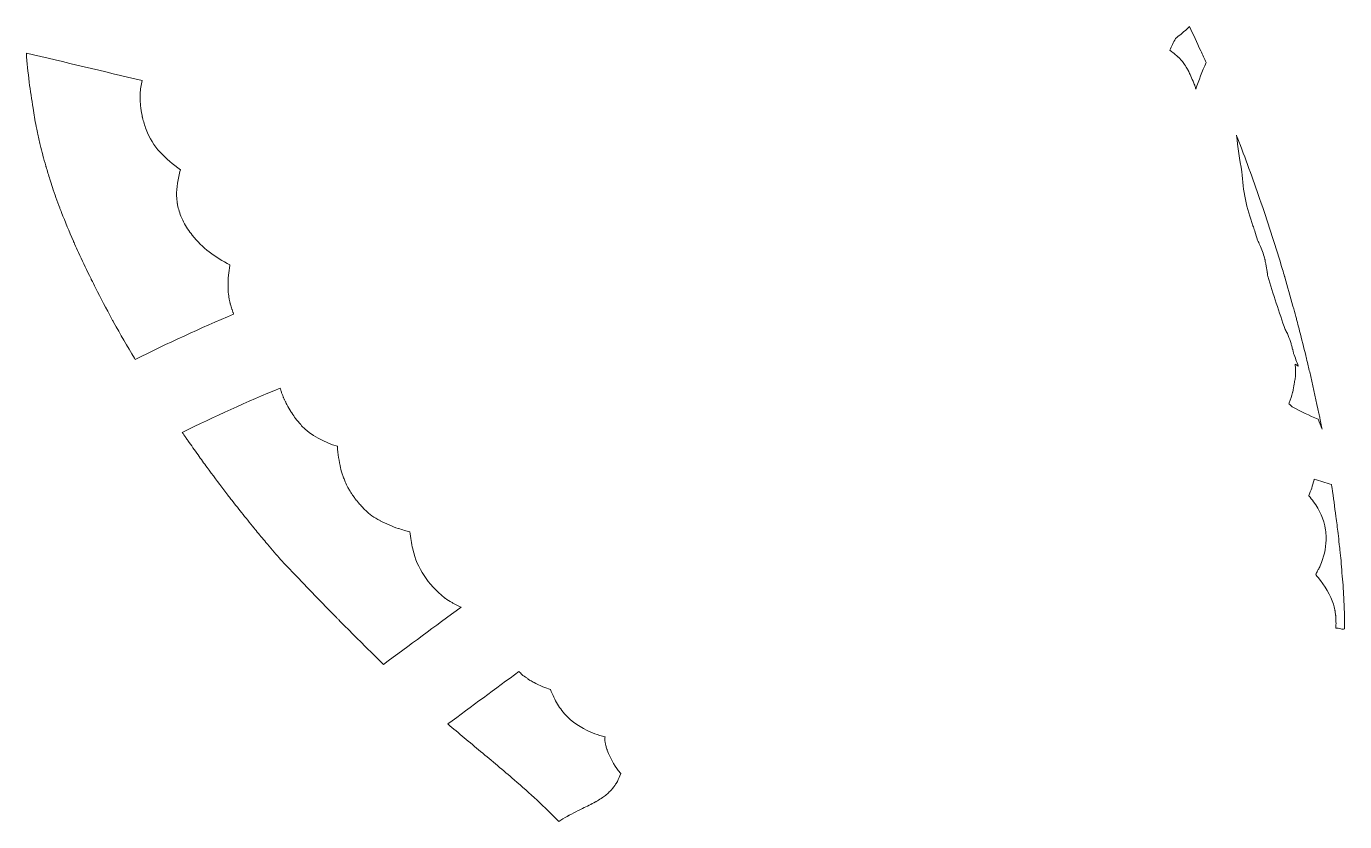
# Model space of a CAD drawing. Header units: millimetres. Extents: x -416 to 1516, y -417 to 43.
# Drawn here: x 776.89 to 812.88, y -128.21 to -106.48 of the extents above; entities that cross this region are included whole.
import ezdxf

# ---------------------------------------------------------------- set-up
doc = ezdxf.new("R2010")
doc.units = ezdxf.units.MM
doc.header["$MEASUREMENT"] = 0
doc.layers.add('Layer 2', color=7, linetype='Continuous')

msp = doc.modelspace()

# ---------------------------------------------------------------- linework, layer by layer
at = {"layer": 'Layer 2', "lineweight": 0}
for points, knots in [([(808.791, -108.089), (808.778, -108.053), (808.759, -108.02), (808.745, -107.984), (808.72, -107.92), (808.691, -107.858), (808.662, -107.796), (808.646, -107.759), (808.632, -107.721), (808.613, -107.686), (808.611, -107.682), (808.609, -107.68), (808.607, -107.676), (808.597, -107.66), (808.587, -107.646), (808.577, -107.629), (808.55, -107.583), (808.522, -107.538), (808.494, -107.5), (808.489, -107.493), (808.485, -107.485), (808.481, -107.479), (808.481, -107.479), (808.481, -107.479), (808.481, -107.479), (808.481, -107.479), (808.481, -107.479), (808.481, -107.479), (808.438, -107.424), (808.393, -107.376), (808.347, -107.33), (808.346, -107.33), (808.345, -107.329), (808.345, -107.329), (808.345, -107.328), (808.345, -107.328), (808.345, -107.328), (808.345, -107.328), (808.345, -107.328), (808.345, -107.328), (808.341, -107.325), (808.337, -107.322), (808.334, -107.318), (808.324, -107.309), (808.314, -107.3), (808.304, -107.292), (808.299, -107.287), (808.293, -107.282), (808.286, -107.277), (808.284, -107.275), (808.281, -107.272), (808.279, -107.27), (808.275, -107.268), (808.272, -107.265), (808.269, -107.262), (808.252, -107.248), (808.235, -107.234), (808.218, -107.22), (808.217, -107.22), (808.217, -107.22), (808.217, -107.219), (808.208, -107.212), (808.199, -107.204), (808.189, -107.196), (808.188, -107.195), (808.186, -107.194), (808.185, -107.193), (808.185, -107.193), (808.185, -107.193), (808.185, -107.193), (808.184, -107.192), (808.184, -107.192), (808.183, -107.192), (808.182, -107.191), (808.181, -107.19), (808.18, -107.189), (808.18, -107.189), (808.18, -107.189), (808.18, -107.189), (808.169, -107.181), (808.158, -107.172), (808.148, -107.164), (808.135, -107.155), (808.121, -107.146), (808.109, -107.137), (808.157, -107.029), (808.211, -106.925), (808.264, -106.82), (808.367, -106.734), (808.474, -106.653), (808.573, -106.563), (808.601, -106.538), (808.621, -106.51), (808.645, -106.484), (808.75, -106.705), (808.853, -106.927), (808.955, -107.151), (809.004, -107.259), (809.055, -107.365), (809.103, -107.474), (808.994, -107.709), (808.902, -107.953), (808.821, -108.202), (808.812, -108.17), (808.805, -108.139), (808.796, -108.108), (808.794, -108.102), (808.793, -108.095), (808.791, -108.089), (808.791, -108.089), (808.791, -108.089), (808.791, -108.089), (808.791, -108.089), (808.791, -108.089), (808.791, -108.089)], [0, 0, 0, 0, 1, 1, 1, 2, 2, 2, 3, 3, 3, 4, 4, 4, 5, 5, 5, 6, 6, 6, 7, 7, 7, 8, 8, 8, 9, 9, 9, 10, 10, 10, 11, 11, 11, 12, 12, 12, 13, 13, 13, 14, 14, 14, 15, 15, 15, 16, 16, 16, 17, 17, 17, 18, 18, 18, 19, 19, 19, 20, 20, 20, 21, 21, 21, 22, 22, 22, 23, 23, 23, 24, 24, 24, 25, 25, 25, 26, 26, 26, 27, 27, 27, 28, 28, 28, 29, 29, 29, 30, 30, 30, 31, 31, 31, 32, 32, 32, 33, 33, 33, 34, 34, 34, 35, 35, 35, 36, 36, 36, 37, 37, 37, 38, 38, 38, 38]), ([(779.861, -115.584), (779.854, -115.572), (779.847, -115.561), (779.84, -115.549), (779.644, -115.222), (779.454, -114.893), (779.273, -114.565), (779.264, -114.549), (779.255, -114.532), (779.246, -114.515), (779.24, -114.504), (779.234, -114.492), (779.227, -114.48), (779.07, -114.194), (778.921, -113.909), (778.776, -113.625), (778.738, -113.549), (778.701, -113.473), (778.663, -113.398), (778.658, -113.387), (778.653, -113.376), (778.647, -113.366), (778.634, -113.339), (778.622, -113.312), (778.61, -113.285), (778.508, -113.077), (778.409, -112.87), (778.315, -112.663), (778.279, -112.585), (778.243, -112.506), (778.208, -112.428), (778.203, -112.417), (778.198, -112.407), (778.194, -112.397), (778.192, -112.392), (778.19, -112.387), (778.187, -112.382), (778.183, -112.371), (778.178, -112.36), (778.173, -112.348), (778.059, -112.087), (777.951, -111.828), (777.851, -111.571), (777.849, -111.567), (777.847, -111.562), (777.845, -111.558), (777.835, -111.532), (777.823, -111.505), (777.813, -111.479), (777.813, -111.479), (777.813, -111.478), (777.813, -111.478), (777.813, -111.477), (777.812, -111.477), (777.812, -111.476), (777.808, -111.465), (777.805, -111.455), (777.801, -111.444), (777.73, -111.257), (777.664, -111.07), (777.601, -110.882), (777.577, -110.809), (777.554, -110.735), (777.531, -110.661), (777.496, -110.548), (777.461, -110.435), (777.429, -110.322), (777.426, -110.313), (777.423, -110.303), (777.42, -110.294), (777.393, -110.199), (777.367, -110.103), (777.342, -110.008), (777.341, -110.005), (777.34, -110.001), (777.339, -109.997), (777.315, -109.906), (777.292, -109.814), (777.27, -109.722), (777.243, -109.612), (777.216, -109.501), (777.192, -109.39), (777.192, -109.387), (777.191, -109.384), (777.19, -109.381), (777.19, -109.381), (777.19, -109.38), (777.19, -109.379), (777.184, -109.351), (777.179, -109.323), (777.173, -109.296), (777.168, -109.271), (777.163, -109.246), (777.158, -109.221), (777.124, -109.053), (777.101, -108.885), (777.073, -108.717), (777.033, -108.481), (776.998, -108.245), (776.968, -108.009), (776.937, -107.744), (776.907, -107.479), (776.89, -107.216), (776.89, -107.216), (776.89, -107.215), (776.89, -107.215), (776.89, -107.215), (776.89, -107.215), (776.89, -107.215), (776.89, -107.215), (776.89, -107.214), (776.89, -107.214), (776.89, -107.214), (776.89, -107.213), (776.89, -107.213), (777.943, -107.464), (778.996, -107.714), (780.049, -107.965), (780.023, -108.086), (780.003, -108.207), (779.997, -108.329), (779.997, -108.329), (779.997, -108.329), (779.997, -108.329), (779.997, -108.341), (779.998, -108.353), (779.998, -108.365), (779.998, -108.367), (779.998, -108.369), (779.998, -108.37), (779.999, -108.388), (779.999, -108.405), (779.999, -108.423), (779.999, -108.433), (779.999, -108.444), (779.999, -108.454), (779.999, -108.501), (779.998, -108.547), (780.002, -108.595), (780.002, -108.601), (780.004, -108.607), (780.004, -108.613), (780.005, -108.614), (780.005, -108.615), (780.005, -108.616), (780.006, -108.627), (780.008, -108.638), (780.01, -108.649), (780.01, -108.649), (780.01, -108.65), (780.01, -108.65), (780.018, -108.736), (780.03, -108.822), (780.048, -108.909), (780.049, -108.914), (780.05, -108.919), (780.052, -108.925), (780.053, -108.933), (780.054, -108.942), (780.056, -108.951), (780.056, -108.951), (780.056, -108.951), (780.056, -108.952), (780.058, -108.959), (780.061, -108.966), (780.062, -108.973), (780.062, -108.973), (780.063, -108.975), (780.063, -108.975), (780.089, -109.082), (780.119, -109.19), (780.16, -109.3), (780.34, -109.779), (780.689, -110.11), (781.097, -110.4), (781.063, -110.53), (781.035, -110.652), (781.016, -110.769), (781.016, -110.769), (781.016, -110.77), (781.016, -110.77), (780.998, -110.887), (780.988, -111.001), (780.991, -111.115), (780.991, -111.115), (780.991, -111.115), (780.991, -111.115), (780.991, -111.117), (780.992, -111.119), (780.992, -111.12), (780.994, -111.184), (781.001, -111.248), (781.011, -111.313), (781.011, -111.313), (781.011, -111.313), (781.011, -111.313), (781.011, -111.315), (781.012, -111.317), (781.012, -111.319), (781.012, -111.32), (781.013, -111.32), (781.013, -111.321), (781.031, -111.432), (781.063, -111.546), (781.111, -111.665), (781.112, -111.665), (781.112, -111.665), (781.112, -111.666), (781.132, -111.717), (781.155, -111.769), (781.183, -111.822), (781.183, -111.823), (781.184, -111.825), (781.184, -111.826), (781.25, -111.954), (781.329, -112.075), (781.419, -112.189), (781.687, -112.529), (782.052, -112.8), (782.449, -112.995), (782.448, -113.002), (782.448, -113.009), (782.446, -113.016), (782.43, -113.108), (782.418, -113.196), (782.411, -113.282), (782.409, -113.299), (782.405, -113.318), (782.404, -113.336), (782.402, -113.362), (782.4, -113.389), (782.398, -113.414), (782.397, -113.446), (782.399, -113.475), (782.399, -113.506), (782.399, -113.507), (782.399, -113.507), (782.399, -113.508), (782.398, -113.557), (782.397, -113.605), (782.399, -113.653), (782.399, -113.657), (782.399, -113.662), (782.399, -113.667), (782.4, -113.689), (782.397, -113.713), (782.399, -113.735), (782.402, -113.768), (782.41, -113.799), (782.415, -113.832), (782.415, -113.832), (782.415, -113.833), (782.415, -113.833), (782.415, -113.834), (782.415, -113.835), (782.415, -113.836), (782.419, -113.865), (782.424, -113.894), (782.429, -113.923), (782.43, -113.927), (782.431, -113.931), (782.431, -113.935), (782.436, -113.961), (782.437, -113.987), (782.443, -114.012), (782.443, -114.014), (782.444, -114.016), (782.444, -114.018), (782.448, -114.034), (782.455, -114.049), (782.459, -114.065), (782.46, -114.068), (782.46, -114.07), (782.461, -114.072), (782.473, -114.118), (782.488, -114.164), (782.503, -114.209), (782.503, -114.21), (782.504, -114.212), (782.504, -114.213), (782.505, -114.215), (782.505, -114.216), (782.505, -114.218), (782.513, -114.241), (782.518, -114.264), (782.527, -114.287), (782.53, -114.296), (782.535, -114.304), (782.539, -114.313), (782.542, -114.323), (782.545, -114.332), (782.548, -114.342), (782.549, -114.343), (782.549, -114.344), (782.55, -114.345), (781.641, -114.729), (780.745, -115.142), (779.861, -115.584)], [0, 0, 0, 0, 1, 1, 1, 2, 2, 2, 3, 3, 3, 4, 4, 4, 5, 5, 5, 6, 6, 6, 7, 7, 7, 8, 8, 8, 9, 9, 9, 10, 10, 10, 11, 11, 11, 12, 12, 12, 13, 13, 13, 14, 14, 14, 15, 15, 15, 16, 16, 16, 17, 17, 17, 18, 18, 18, 19, 19, 19, 20, 20, 20, 21, 21, 21, 22, 22, 22, 23, 23, 23, 24, 24, 24, 25, 25, 25, 26, 26, 26, 27, 27, 27, 28, 28, 28, 29, 29, 29, 30, 30, 30, 31, 31, 31, 32, 32, 32, 33, 33, 33, 34, 34, 34, 35, 35, 35, 36, 36, 36, 37, 37, 37, 38, 38, 38, 39, 39, 39, 40, 40, 40, 41, 41, 41, 42, 42, 42, 43, 43, 43, 44, 44, 44, 45, 45, 45, 46, 46, 46, 47, 47, 47, 48, 48, 48, 49, 49, 49, 50, 50, 50, 51, 51, 51, 52, 52, 52, 53, 53, 53, 54, 54, 54, 55, 55, 55, 56, 56, 56, 57, 57, 57, 58, 58, 58, 59, 59, 59, 60, 60, 60, 61, 61, 61, 62, 62, 62, 63, 63, 63, 64, 64, 64, 65, 65, 65, 66, 66, 66, 67, 67, 67, 68, 68, 68, 69, 69, 69, 70, 70, 70, 71, 71, 71, 72, 72, 72, 73, 73, 73, 74, 74, 74, 75, 75, 75, 76, 76, 76, 77, 77, 77, 78, 78, 78, 79, 79, 79, 80, 80, 80, 81, 81, 81, 82, 82, 82, 83, 83, 83, 84, 84, 84, 85, 85, 85, 86, 86, 86, 87, 87, 87, 88, 88, 88, 89, 89, 89, 90, 90, 90, 91, 91, 91, 92, 92, 92, 93, 93, 93, 94, 94, 94, 95, 95, 95, 96, 96, 96, 97, 97, 97, 98, 98, 98, 99, 99, 99, 99]), ([(810.572, -111.211), (810.585, -111.246), (810.597, -111.281), (810.609, -111.316), (810.814, -111.917), (811.007, -112.521), (811.188, -113.128), (811.207, -113.191), (811.226, -113.253), (811.245, -113.316), (811.247, -113.322), (811.248, -113.328), (811.25, -113.334), (811.328, -113.598), (811.402, -113.863), (811.474, -114.128), (811.5, -114.223), (811.526, -114.317), (811.551, -114.411), (811.561, -114.447), (811.571, -114.483), (811.581, -114.52), (811.585, -114.537), (811.589, -114.554), (811.594, -114.571), (811.615, -114.65), (811.635, -114.73), (811.656, -114.809), (811.713, -115.032), (811.769, -115.254), (811.823, -115.477), (811.825, -115.487), (811.828, -115.497), (811.83, -115.508), (811.847, -115.577), (811.864, -115.646), (811.881, -115.716), (811.907, -115.825), (811.933, -115.935), (811.959, -116.045), (812.037, -116.385), (812.111, -116.724), (812.181, -117.063), (812.184, -117.074), (812.186, -117.086), (812.189, -117.097), (812.198, -117.139), (812.207, -117.18), (812.216, -117.222), (812.216, -117.225), (812.217, -117.228), (812.218, -117.231), (812.229, -117.288), (812.241, -117.35), (812.253, -117.412), (812.259, -117.439), (812.264, -117.464), (812.269, -117.491), (812.234, -117.4), (812.199, -117.308), (812.164, -117.216), (811.92, -117.116), (811.685, -117), (811.455, -116.876), (811.44, -116.862), (811.425, -116.849), (811.41, -116.835), (811.395, -116.821), (811.38, -116.808), (811.365, -116.794), (811.368, -116.784), (811.37, -116.775), (811.373, -116.766), (811.409, -116.671), (811.438, -116.577), (811.463, -116.484), (811.463, -116.484), (811.463, -116.484), (811.464, -116.483), (811.464, -116.481), (811.465, -116.479), (811.466, -116.477), (811.466, -116.476), (811.466, -116.475), (811.466, -116.474), (811.466, -116.474), (811.466, -116.474), (811.467, -116.474), (811.467, -116.471), (811.468, -116.469), (811.468, -116.467), (811.469, -116.463), (811.469, -116.46), (811.47, -116.456), (811.47, -116.456), (811.47, -116.456), (811.47, -116.456), (811.47, -116.455), (811.47, -116.455), (811.47, -116.454), (811.474, -116.44), (811.477, -116.426), (811.48, -116.412), (811.497, -116.341), (811.506, -116.271), (811.517, -116.201), (811.517, -116.196), (811.519, -116.191), (811.519, -116.186), (811.522, -116.163), (811.53, -116.14), (811.532, -116.117), (811.532, -116.112), (811.534, -116.108), (811.534, -116.103), (811.534, -116.103), (811.535, -116.103), (811.535, -116.103), (811.535, -116.103), (811.535, -116.103), (811.535, -116.103), (811.535, -116.1), (811.535, -116.098), (811.535, -116.096), (811.54, -116.041), (811.541, -115.986), (811.542, -115.931), (811.542, -115.922), (811.543, -115.914), (811.543, -115.905), (811.543, -115.899), (811.544, -115.894), (811.544, -115.888), (811.544, -115.87), (811.546, -115.852), (811.546, -115.835), (811.546, -115.835), (811.546, -115.835), (811.546, -115.835), (811.546, -115.834), (811.546, -115.834), (811.546, -115.834), (811.546, -115.834), (811.546, -115.834), (811.546, -115.834), (811.546, -115.83), (811.545, -115.827), (811.545, -115.823), (811.544, -115.818), (811.543, -115.814), (811.543, -115.809), (811.543, -115.808), (811.543, -115.807), (811.543, -115.807), (811.543, -115.803), (811.542, -115.8), (811.542, -115.796), (811.542, -115.796), (811.541, -115.789), (811.541, -115.789), (811.539, -115.763), (811.537, -115.737), (811.535, -115.711), (811.563, -115.729), (811.59, -115.749), (811.618, -115.766), (811.618, -115.766), (811.618, -115.766), (811.618, -115.766), (811.618, -115.766), (811.618, -115.766), (811.618, -115.766), (811.618, -115.766), (811.618, -115.766), (811.618, -115.766), (811.576, -115.65), (811.535, -115.533), (811.492, -115.416), (811.486, -115.387), (811.477, -115.358), (811.469, -115.329), (811.467, -115.32), (811.464, -115.311), (811.462, -115.301), (811.454, -115.266), (811.446, -115.23), (811.435, -115.195), (811.43, -115.18), (811.427, -115.165), (811.422, -115.151), (811.399, -115.079), (811.371, -115.006), (811.341, -114.932), (811.333, -114.914), (811.329, -114.897), (811.321, -114.878), (811.304, -114.84), (811.281, -114.805), (811.262, -114.769), (811.094, -114.287), (810.935, -113.799), (810.784, -113.307), (810.783, -113.297), (810.78, -113.286), (810.779, -113.276), (810.779, -113.268), (810.78, -113.259), (810.779, -113.251), (810.779, -113.251), (810.779, -113.25), (810.779, -113.249), (810.779, -113.249), (810.779, -113.248), (810.779, -113.248), (810.777, -113.237), (810.775, -113.226), (810.774, -113.215), (810.773, -113.215), (810.773, -113.214), (810.773, -113.214), (810.773, -113.214), (810.773, -113.214), (810.773, -113.214), (810.773, -113.213), (810.773, -113.212), (810.773, -113.21), (810.77, -113.187), (810.765, -113.163), (810.76, -113.14), (810.757, -113.125), (810.755, -113.111), (810.752, -113.096), (810.75, -113.078), (810.746, -113.061), (810.743, -113.043), (810.737, -113.009), (810.731, -112.974), (810.725, -112.94), (810.72, -112.916), (810.718, -112.89), (810.712, -112.866), (810.711, -112.862), (810.711, -112.857), (810.709, -112.852), (810.709, -112.851), (810.709, -112.849), (810.709, -112.848), (810.709, -112.848), (810.709, -112.848), (810.709, -112.848), (810.709, -112.848), (810.709, -112.848), (810.709, -112.848), (810.706, -112.836), (810.7, -112.825), (810.697, -112.814), (810.663, -112.692), (810.624, -112.572), (810.572, -112.457), (810.55, -112.408), (810.525, -112.369), (810.502, -112.326), (810.48, -112.244), (810.456, -112.162), (810.434, -112.08), (810.433, -112.076), (810.431, -112.071), (810.43, -112.067), (810.412, -112.022), (810.398, -111.975), (810.381, -111.93), (810.21, -111.466), (810.104, -110.972), (810.078, -110.455), (810.019, -110.123), (809.97, -109.789), (809.93, -109.456), (809.939, -109.48), (809.948, -109.504), (809.958, -109.529), (810.173, -110.085), (810.378, -110.646), (810.572, -111.211)], [0, 0, 0, 0, 1, 1, 1, 2, 2, 2, 3, 3, 3, 4, 4, 4, 5, 5, 5, 6, 6, 6, 7, 7, 7, 8, 8, 8, 9, 9, 9, 10, 10, 10, 11, 11, 11, 12, 12, 12, 13, 13, 13, 14, 14, 14, 15, 15, 15, 16, 16, 16, 17, 17, 17, 18, 18, 18, 19, 19, 19, 20, 20, 20, 21, 21, 21, 22, 22, 22, 23, 23, 23, 24, 24, 24, 25, 25, 25, 26, 26, 26, 27, 27, 27, 28, 28, 28, 29, 29, 29, 30, 30, 30, 31, 31, 31, 32, 32, 32, 33, 33, 33, 34, 34, 34, 35, 35, 35, 36, 36, 36, 37, 37, 37, 38, 38, 38, 39, 39, 39, 40, 40, 40, 41, 41, 41, 42, 42, 42, 43, 43, 43, 44, 44, 44, 45, 45, 45, 46, 46, 46, 47, 47, 47, 48, 48, 48, 49, 49, 49, 50, 50, 50, 51, 51, 51, 52, 52, 52, 53, 53, 53, 54, 54, 54, 55, 55, 55, 56, 56, 56, 57, 57, 57, 58, 58, 58, 59, 59, 59, 60, 60, 60, 61, 61, 61, 62, 62, 62, 63, 63, 63, 64, 64, 64, 65, 65, 65, 66, 66, 66, 67, 67, 67, 68, 68, 68, 69, 69, 69, 70, 70, 70, 71, 71, 71, 72, 72, 72, 73, 73, 73, 74, 74, 74, 75, 75, 75, 76, 76, 76, 77, 77, 77, 78, 78, 78, 79, 79, 79, 80, 80, 80, 81, 81, 81, 82, 82, 82, 83, 83, 83, 84, 84, 84, 85, 85, 85, 86, 86, 86, 87, 87, 87, 88, 88, 88, 89, 89, 89, 90, 90, 90, 91, 91, 91, 92, 92, 92, 93, 93, 93, 94, 94, 94, 94]), ([(786.639, -123.915), (786.639, -123.915), (786.638, -123.914), (786.638, -123.914), (786.552, -123.83), (786.468, -123.743), (786.382, -123.658), (786.367, -123.644), (786.353, -123.629), (786.339, -123.615), (786.038, -123.318), (785.737, -123.02), (785.44, -122.718), (785.44, -122.717), (785.439, -122.716), (785.438, -122.716), (785.432, -122.709), (785.426, -122.703), (785.419, -122.697), (785.401, -122.678), (785.383, -122.66), (785.365, -122.642), (785.362, -122.638), (785.358, -122.634), (785.355, -122.631), (784.961, -122.229), (784.571, -121.825), (784.182, -121.418), (784.082, -121.314), (783.869, -121.095), (783.79, -121.003), (783.671, -120.866), (783.551, -120.721), (783.432, -120.579), (783.342, -120.471), (783.251, -120.366), (783.161, -120.256), (783.156, -120.25), (783.151, -120.244), (783.146, -120.238), (783.033, -120.1), (782.92, -119.957), (782.807, -119.815), (782.704, -119.685), (782.6, -119.557), (782.497, -119.425), (782.49, -119.415), (782.483, -119.406), (782.476, -119.397), (782.448, -119.361), (782.42, -119.325), (782.392, -119.29), (782.357, -119.243), (782.321, -119.194), (782.286, -119.147), (782.131, -118.944), (781.976, -118.74), (781.823, -118.532), (781.741, -118.419), (781.66, -118.304), (781.578, -118.19), (781.485, -118.06), (781.393, -117.93), (781.301, -117.799), (781.281, -117.77), (781.26, -117.743), (781.241, -117.714), (781.208, -117.668), (781.177, -117.62), (781.145, -117.574), (782.024, -117.142), (782.916, -116.74), (783.82, -116.366), (783.825, -116.383), (783.831, -116.4), (783.837, -116.417), (783.84, -116.429), (783.842, -116.441), (783.845, -116.452), (783.854, -116.48), (783.865, -116.506), (783.875, -116.533), (783.884, -116.557), (783.892, -116.581), (783.902, -116.604), (783.903, -116.608), (783.905, -116.612), (783.906, -116.616), (783.907, -116.618), (783.908, -116.62), (783.909, -116.622), (783.916, -116.638), (783.924, -116.654), (783.932, -116.671), (783.932, -116.672), (783.933, -116.673), (783.933, -116.674), (783.935, -116.678), (783.937, -116.682), (783.939, -116.685), (783.949, -116.709), (783.962, -116.731), (783.973, -116.754), (783.982, -116.774), (783.988, -116.794), (783.999, -116.814), (783.999, -116.815), (784, -116.816), (784.001, -116.817), (784.034, -116.88), (784.07, -116.942), (784.109, -117.004), (784.118, -117.018), (784.128, -117.031), (784.137, -117.045), (784.171, -117.095), (784.205, -117.145), (784.243, -117.195), (784.286, -117.251), (784.332, -117.307), (784.381, -117.363), (784.389, -117.373), (784.397, -117.383), (784.406, -117.393), (784.641, -117.659), (785.038, -117.848), (785.383, -117.955), (785.399, -118.171), (785.427, -118.364), (785.47, -118.545), (785.47, -118.546), (785.47, -118.546), (785.47, -118.546), (785.476, -118.571), (785.482, -118.596), (785.489, -118.621), (785.489, -118.621), (785.489, -118.621), (785.489, -118.621), (785.5, -118.66), (785.511, -118.699), (785.524, -118.737), (785.524, -118.737), (785.524, -118.737), (785.524, -118.737), (785.532, -118.763), (785.542, -118.789), (785.551, -118.814), (785.552, -118.816), (785.552, -118.817), (785.553, -118.818), (785.566, -118.854), (785.579, -118.89), (785.595, -118.925), (785.595, -118.926), (785.595, -118.926), (785.595, -118.926), (785.618, -118.979), (785.643, -119.031), (785.671, -119.083), (785.671, -119.083), (785.671, -119.083), (785.671, -119.083), (785.688, -119.114), (785.708, -119.145), (785.726, -119.176), (785.727, -119.176), (785.727, -119.177), (785.727, -119.177), (785.744, -119.206), (785.762, -119.235), (785.781, -119.264), (785.781, -119.264), (785.781, -119.264), (785.782, -119.264), (785.802, -119.294), (785.823, -119.325), (785.845, -119.354), (785.845, -119.354), (785.846, -119.356), (785.846, -119.356), (785.868, -119.386), (785.893, -119.417), (785.918, -119.448), (785.918, -119.449), (785.919, -119.449), (785.919, -119.45), (785.942, -119.478), (785.963, -119.506), (785.988, -119.533), (785.988, -119.533), (785.988, -119.534), (785.988, -119.534), (786.016, -119.566), (786.047, -119.598), (786.078, -119.631), (786.104, -119.658), (786.127, -119.685), (786.155, -119.713), (786.25, -119.809), (786.389, -119.903), (786.546, -119.986), (786.546, -119.986), (786.546, -119.986), (786.546, -119.986), (786.547, -119.987), (786.547, -119.987), (786.547, -119.987), (786.704, -120.07), (786.878, -120.143), (787.044, -120.2), (787.045, -120.2), (787.045, -120.2), (787.046, -120.2), (787.046, -120.2), (787.046, -120.2), (787.047, -120.2), (787.158, -120.238), (787.266, -120.268), (787.364, -120.288), (787.377, -120.453), (787.403, -120.607), (787.438, -120.754), (787.438, -120.754), (787.438, -120.755), (787.438, -120.755), (787.439, -120.759), (787.44, -120.764), (787.441, -120.769), (787.441, -120.769), (787.441, -120.769), (787.441, -120.769), (787.569, -121.294), (787.842, -121.716), (788.311, -122.094), (788.315, -122.098), (788.32, -122.1), (788.324, -122.103), (788.382, -122.149), (788.446, -122.189), (788.513, -122.226), (788.519, -122.23), (788.525, -122.235), (788.531, -122.239), (788.602, -122.278), (788.677, -122.312), (788.754, -122.345), (788.756, -122.345), (788.758, -122.346), (788.759, -122.347), (788.053, -122.87), (787.346, -123.392), (786.639, -123.915)], [0, 0, 0, 0, 1, 1, 1, 2, 2, 2, 3, 3, 3, 4, 4, 4, 5, 5, 5, 6, 6, 6, 7, 7, 7, 8, 8, 8, 9, 9, 9, 10, 10, 10, 11, 11, 11, 12, 12, 12, 13, 13, 13, 14, 14, 14, 15, 15, 15, 16, 16, 16, 17, 17, 17, 18, 18, 18, 19, 19, 19, 20, 20, 20, 21, 21, 21, 22, 22, 22, 23, 23, 23, 24, 24, 24, 25, 25, 25, 26, 26, 26, 27, 27, 27, 28, 28, 28, 29, 29, 29, 30, 30, 30, 31, 31, 31, 32, 32, 32, 33, 33, 33, 34, 34, 34, 35, 35, 35, 36, 36, 36, 37, 37, 37, 38, 38, 38, 39, 39, 39, 40, 40, 40, 41, 41, 41, 42, 42, 42, 43, 43, 43, 44, 44, 44, 45, 45, 45, 46, 46, 46, 47, 47, 47, 48, 48, 48, 49, 49, 49, 50, 50, 50, 51, 51, 51, 52, 52, 52, 53, 53, 53, 54, 54, 54, 55, 55, 55, 56, 56, 56, 57, 57, 57, 58, 58, 58, 59, 59, 59, 60, 60, 60, 61, 61, 61, 62, 62, 62, 63, 63, 63, 64, 64, 64, 65, 65, 65, 66, 66, 66, 67, 67, 67, 68, 68, 68, 69, 69, 69, 70, 70, 70, 71, 71, 71, 72, 72, 72, 73, 73, 73, 74, 74, 74, 75, 75, 75, 76, 76, 76, 77, 77, 77, 78, 78, 78, 79, 79, 79, 80, 80, 80, 81, 81, 81, 82, 82, 82, 83, 83, 83, 84, 84, 84, 84]), ([(812.525, -118.999), (812.53, -119.032), (812.535, -119.064), (812.54, -119.098), (812.54, -119.098), (812.54, -119.099), (812.54, -119.099), (812.578, -119.351), (812.612, -119.612), (812.646, -119.872), (812.666, -120.026), (812.686, -120.179), (812.704, -120.333), (812.716, -120.434), (812.727, -120.535), (812.738, -120.635), (812.746, -120.706), (812.754, -120.778), (812.762, -120.849), (812.767, -120.897), (812.772, -120.945), (812.777, -120.993), (812.777, -120.993), (812.778, -121.001), (812.778, -121.001), (812.788, -121.113), (812.795, -121.22), (812.805, -121.33), (812.824, -121.557), (812.844, -121.784), (812.856, -121.999), (812.858, -122.038), (812.86, -122.076), (812.862, -122.115), (812.868, -122.223), (812.872, -122.328), (812.875, -122.432), (812.877, -122.471), (812.878, -122.511), (812.879, -122.549), (812.882, -122.684), (812.884, -122.815), (812.883, -122.94), (812.879, -122.942), (812.875, -122.941), (812.871, -122.943), (812.857, -122.947), (812.843, -122.951), (812.828, -122.951), (812.812, -122.95), (812.795, -122.945), (812.779, -122.941), (812.779, -122.941), (812.779, -122.941), (812.779, -122.941), (812.755, -122.936), (812.731, -122.932), (812.707, -122.927), (812.687, -122.923), (812.667, -122.92), (812.648, -122.922), (812.648, -122.859), (812.649, -122.804), (812.648, -122.751), (812.648, -122.751), (812.648, -122.751), (812.648, -122.751), (812.648, -122.736), (812.647, -122.721), (812.646, -122.707), (812.646, -122.691), (812.645, -122.675), (812.644, -122.658), (812.643, -122.645), (812.643, -122.631), (812.642, -122.618), (812.642, -122.615), (812.642, -122.611), (812.641, -122.607), (812.641, -122.606), (812.641, -122.605), (812.641, -122.604), (812.641, -122.598), (812.641, -122.593), (812.64, -122.588), (812.64, -122.585), (812.64, -122.583), (812.64, -122.581), (812.64, -122.58), (812.64, -122.579), (812.64, -122.579), (812.64, -122.579), (812.64, -122.579), (812.64, -122.579), (812.639, -122.573), (812.638, -122.566), (812.637, -122.559), (812.635, -122.543), (812.632, -122.525), (812.63, -122.508), (812.628, -122.5), (812.628, -122.491), (812.626, -122.483), (812.625, -122.478), (812.625, -122.472), (812.624, -122.467), (812.624, -122.466), (812.623, -122.465), (812.623, -122.463), (812.622, -122.456), (812.621, -122.448), (812.62, -122.441), (812.619, -122.438), (812.619, -122.435), (812.618, -122.432), (812.618, -122.432), (812.618, -122.432), (812.618, -122.431), (812.618, -122.431), (812.618, -122.431), (812.618, -122.431), (812.618, -122.431), (812.618, -122.431), (812.618, -122.431), (812.617, -122.427), (812.616, -122.422), (812.615, -122.418), (812.61, -122.395), (812.602, -122.368), (812.596, -122.342), (812.589, -122.318), (812.585, -122.296), (812.577, -122.27), (812.505, -122.033), (812.344, -121.751), (812.159, -121.537), (812.137, -121.512), (812.117, -121.484), (812.094, -121.46), (812.098, -121.454), (812.101, -121.448), (812.104, -121.441), (812.125, -121.403), (812.142, -121.363), (812.162, -121.324), (812.18, -121.289), (812.199, -121.253), (812.215, -121.217), (812.215, -121.217), (812.215, -121.217), (812.215, -121.217), (812.313, -120.992), (812.37, -120.755), (812.376, -120.516), (812.38, -120.435), (812.379, -120.353), (812.369, -120.272), (812.369, -120.272), (812.369, -120.272), (812.369, -120.272), (812.368, -120.261), (812.364, -120.252), (812.363, -120.242), (812.317, -119.926), (812.2, -119.702), (812.033, -119.472), (811.992, -119.417), (811.952, -119.362), (811.906, -119.304), (811.906, -119.303), (811.906, -119.303), (811.906, -119.302), (811.964, -119.17), (812.01, -119.023), (812.049, -118.874), (812.051, -118.866), (812.054, -118.858), (812.056, -118.851), (812.211, -118.904), (812.367, -118.954), (812.525, -118.999)], [0, 0, 0, 0, 1, 1, 1, 2, 2, 2, 3, 3, 3, 4, 4, 4, 5, 5, 5, 6, 6, 6, 7, 7, 7, 8, 8, 8, 9, 9, 9, 10, 10, 10, 11, 11, 11, 12, 12, 12, 13, 13, 13, 14, 14, 14, 15, 15, 15, 16, 16, 16, 17, 17, 17, 18, 18, 18, 19, 19, 19, 20, 20, 20, 21, 21, 21, 22, 22, 22, 23, 23, 23, 24, 24, 24, 25, 25, 25, 26, 26, 26, 27, 27, 27, 28, 28, 28, 29, 29, 29, 30, 30, 30, 31, 31, 31, 32, 32, 32, 33, 33, 33, 34, 34, 34, 35, 35, 35, 36, 36, 36, 37, 37, 37, 38, 38, 38, 39, 39, 39, 40, 40, 40, 41, 41, 41, 42, 42, 42, 43, 43, 43, 44, 44, 44, 45, 45, 45, 46, 46, 46, 47, 47, 47, 48, 48, 48, 49, 49, 49, 50, 50, 50, 51, 51, 51, 52, 52, 52, 53, 53, 53, 54, 54, 54, 55, 55, 55, 56, 56, 56, 57, 57, 57, 58, 58, 58, 59, 59, 59, 60, 60, 60, 60]), ([(790.212, -127.067), (789.91, -126.806), (789.603, -126.549), (789.294, -126.291), (788.995, -126.042), (788.695, -125.793), (788.398, -125.54), (789.044, -125.061), (789.691, -124.583), (790.338, -124.105), (790.365, -124.132), (790.391, -124.159), (790.419, -124.186), (790.457, -124.221), (790.505, -124.252), (790.551, -124.284), (790.573, -124.301), (790.593, -124.319), (790.618, -124.335), (790.62, -124.336), (790.621, -124.337), (790.623, -124.338), (790.629, -124.341), (790.634, -124.344), (790.64, -124.347), (790.64, -124.347), (790.64, -124.347), (790.64, -124.348), (790.64, -124.348), (790.642, -124.348), (790.642, -124.348), (790.678, -124.371), (790.718, -124.388), (790.756, -124.408), (790.81, -124.437), (790.862, -124.467), (790.917, -124.492), (790.918, -124.492), (790.918, -124.492), (790.919, -124.493), (790.943, -124.503), (790.968, -124.515), (790.992, -124.525), (791.062, -124.553), (791.132, -124.577), (791.199, -124.598), (791.265, -124.751), (791.321, -124.877), (791.392, -124.997), (791.462, -125.117), (791.548, -125.23), (791.676, -125.357), (791.866, -125.546), (792.127, -125.7), (792.407, -125.805), (792.5, -125.84), (792.595, -125.869), (792.69, -125.892), (792.684, -125.927), (792.684, -125.966), (792.688, -126.006), (792.688, -126.006), (792.688, -126.007), (792.688, -126.007), (792.691, -126.037), (792.698, -126.069), (792.705, -126.102), (792.707, -126.111), (792.708, -126.12), (792.711, -126.13), (792.711, -126.13), (792.711, -126.13), (792.711, -126.13), (792.719, -126.161), (792.729, -126.193), (792.74, -126.225), (792.741, -126.226), (792.741, -126.226), (792.741, -126.226), (792.744, -126.235), (792.747, -126.244), (792.75, -126.254), (792.75, -126.254), (792.75, -126.254), (792.75, -126.254), (792.843, -126.506), (793.011, -126.766), (793.081, -126.851), (793.082, -126.853), (793.083, -126.854), (793.083, -126.855), (793.098, -126.873), (793.108, -126.885), (793.117, -126.895), (793.117, -126.895), (793.117, -126.895), (793.117, -126.895), (793.117, -126.895), (793.117, -126.895), (793.117, -126.895), (793.094, -126.974), (793.06, -127.041), (793.026, -127.107), (793.006, -127.144), (792.986, -127.18), (792.963, -127.214), (792.963, -127.214), (792.963, -127.214), (792.963, -127.214), (792.962, -127.215), (792.961, -127.216), (792.96, -127.218), (792.921, -127.275), (792.877, -127.327), (792.83, -127.376), (792.815, -127.391), (792.798, -127.405), (792.783, -127.419), (792.747, -127.453), (792.71, -127.485), (792.671, -127.514), (792.654, -127.527), (792.636, -127.54), (792.618, -127.552), (792.574, -127.583), (792.528, -127.612), (792.481, -127.64), (792.47, -127.647), (792.459, -127.654), (792.447, -127.66), (792.44, -127.664), (792.434, -127.667), (792.427, -127.671), (792.316, -127.733), (792.198, -127.79), (792.079, -127.847), (792.053, -127.859), (792.027, -127.874), (792.001, -127.887), (791.987, -127.893), (791.974, -127.9), (791.961, -127.907), (791.876, -127.948), (791.791, -127.989), (791.708, -128.035), (791.702, -128.038), (791.697, -128.041), (791.691, -128.044), (791.691, -128.044), (791.691, -128.044), (791.691, -128.044), (791.685, -128.047), (791.678, -128.05), (791.672, -128.054), (791.67, -128.055), (791.668, -128.057), (791.665, -128.058), (791.662, -128.059), (791.66, -128.061), (791.657, -128.063), (791.579, -128.107), (791.504, -128.154), (791.432, -128.208), (791.043, -127.803), (790.632, -127.43), (790.212, -127.067)], [0, 0, 0, 0, 1, 1, 1, 2, 2, 2, 3, 3, 3, 4, 4, 4, 5, 5, 5, 6, 6, 6, 7, 7, 7, 8, 8, 8, 9, 9, 9, 10, 10, 10, 11, 11, 11, 12, 12, 12, 13, 13, 13, 14, 14, 14, 15, 15, 15, 16, 16, 16, 17, 17, 17, 18, 18, 18, 19, 19, 19, 20, 20, 20, 21, 21, 21, 22, 22, 22, 23, 23, 23, 24, 24, 24, 25, 25, 25, 26, 26, 26, 27, 27, 27, 28, 28, 28, 29, 29, 29, 30, 30, 30, 31, 31, 31, 32, 32, 32, 33, 33, 33, 34, 34, 34, 35, 35, 35, 36, 36, 36, 37, 37, 37, 38, 38, 38, 39, 39, 39, 40, 40, 40, 41, 41, 41, 42, 42, 42, 43, 43, 43, 44, 44, 44, 45, 45, 45, 46, 46, 46, 47, 47, 47, 48, 48, 48, 49, 49, 49, 50, 50, 50, 51, 51, 51, 52, 52, 52, 53, 53, 53, 54, 54, 54, 55, 55, 55, 55])]:
    msp.add_open_spline(points, degree=3, knots=knots, dxfattribs=at)

doc.saveas('drawing.dxf')
